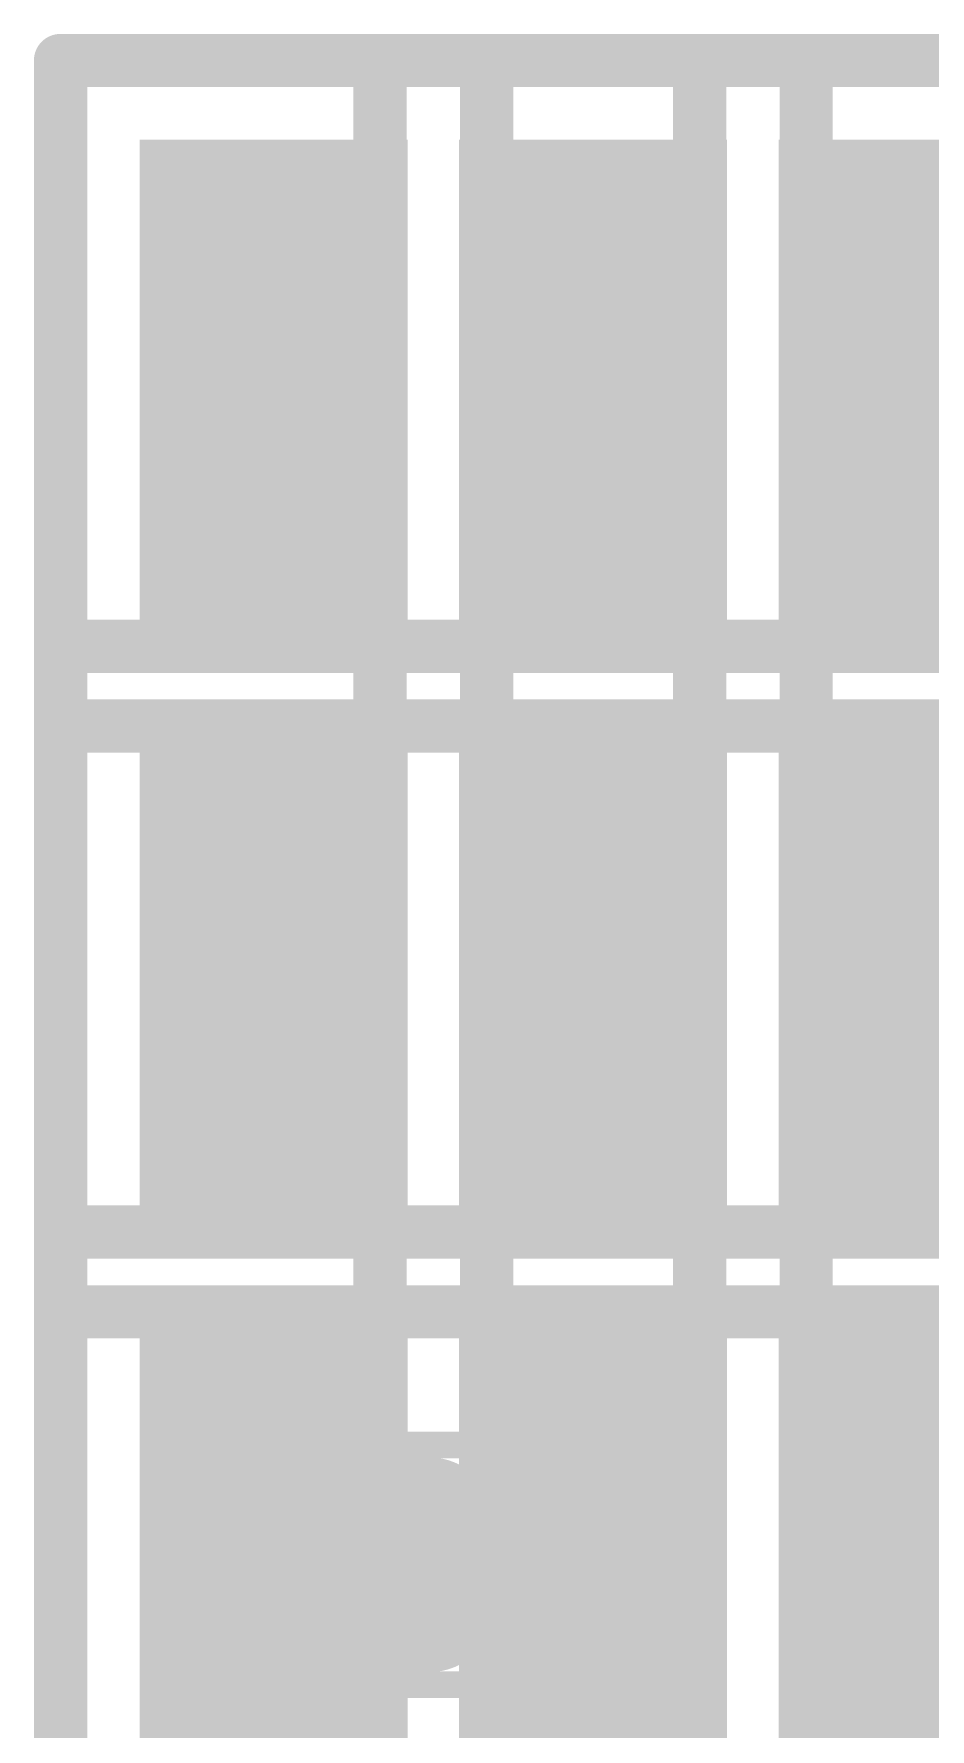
# Model space of a CAD drawing. Header units: millimetres. Extents: x 169 to 355, y 129 to 253.
# Drawn here: x 199.175 to 200.858, y 148.691 to 151.875 of the extents above; entities that cross this region are included whole.
import ezdxf

# ---------------------------------------------------------------- set-up
doc = ezdxf.new("R2010")
doc.units = ezdxf.units.MM
for name, color, linetype in [('BottomLayer', 5, 'Continuous'), ('BottomPaste', 16, 'Continuous'), ('BottomSolder', 6, 'Continuous'), ('Mechanical1', 6, 'Continuous'), ('Mechanical15', 56, 'Continuous'), ('TopLayer', 1, 'Continuous'), ('TopPaste', 8, 'Continuous'), ('TopSolder', 216, 'Continuous')]:
    doc.layers.add(name, color=color, linetype=linetype)

# ---------------------------------------------------------------- blocks, each defined once
blk = doc.blocks.new('R0201________B_252')
at = {"layer": 'BottomLayer'}
for points in [[(-0.075, -0.15), (-0.075, 0.15), (-0.375, -0.15), (-0.375, 0.15)], [(0.375, -0.15), (0.375, 0.15), (0.075, -0.15), (0.075, 0.15)]]:
    blk.add_solid(points, dxfattribs=at)
at = {"layer": 'BottomPaste'}
for points in [[(-0.075, -0.15), (-0.075, 0.15), (-0.375, -0.15), (-0.375, 0.15)], [(0.375, -0.15), (0.375, 0.15), (0.075, -0.15), (0.075, 0.15)]]:
    blk.add_solid(points, dxfattribs=at)
at = {"layer": 'BottomSolder'}
for points in [[(0.0266, -0.2516), (0.0266, 0.2516), (-0.4766, -0.2516), (-0.4766, 0.2516)], [(0.4766, -0.2516), (0.4766, 0.2516), (-0.0266, -0.2516), (-0.0266, 0.2516)]]:
    blk.add_solid(points, dxfattribs=at)
at = {"layer": 'Mechanical1', "const_width": 0.1}
for points in [[(-0.2999, 0.1499), (-0.2999, -0.15)], [(-0.2999, 0.1499), (0.3001, 0.1499)], [(0.3001, 0.1499), (0.3001, -0.15)], [(-0.2999, -0.15), (0.3001, -0.15)]]:
    blk.add_lwpolyline(points, dxfattribs=at)
at = {"layer": 'Mechanical1', "const_width": 0.05}
for points in [[(-0.3249, 0.1499, 1), (-0.2749, 0.1499, 1)], [(-0.3249, 0.1499, 1), (-0.2749, 0.1499, 1)], [(0.2751, 0.1499, 1), (0.3251, 0.1499, 1)], [(0.2751, 0.1499, 1), (0.3251, 0.1499, 1)], [(-0.3249, -0.15, 1), (-0.2749, -0.15, 1)], [(-0.3249, -0.15, 1), (-0.2749, -0.15, 1)], [(0.2751, -0.15, 1), (0.3251, -0.15, 1)], [(0.2751, -0.15, 1), (0.3251, -0.15, 1)]]:
    blk.add_lwpolyline(points, format="xyb", close=True, dxfattribs=at)
at = {"layer": 'Mechanical15', "const_width": 0.1}
for points in [[(-0.625, 0.4), (-0.625, -0.4)], [(-0.625, 0.4), (0.625, 0.4)], [(0.625, 0.4), (0.625, -0.4)], [(0, 0.15), (0, -0.15)], [(-0.15, 0), (0.15, 0)], [(-0.625, -0.4), (0.625, -0.4)]]:
    blk.add_lwpolyline(points, dxfattribs=at)
at = {"layer": 'Mechanical15', "const_width": 0.05}
for points in [[(-0.65, 0.4, 1), (-0.6, 0.4, 1)], [(-0.65, 0.4, 1), (-0.6, 0.4, 1)], [(0.6, 0.4, 1), (0.65, 0.4, 1)], [(0.6, 0.4, 1), (0.65, 0.4, 1)], [(-0.025, 0.15, 1), (0.025, 0.15, 1)], [(-0.175, 0, 1), (-0.125, 0, 1)], [(0.125, 0, 1), (0.175, 0, 1)], [(-0.025, -0.15, 1), (0.025, -0.15, 1)], [(-0.65, -0.4, 1), (-0.6, -0.4, 1)], [(-0.65, -0.4, 1), (-0.6, -0.4, 1)], [(0.6, -0.4, 1), (0.65, -0.4, 1)], [(0.6, -0.4, 1), (0.65, -0.4, 1)]]:
    blk.add_lwpolyline(points, format="xyb", close=True, dxfattribs=at)
blk = doc.blocks.new('R0201________B_253')
at = {"layer": 'BottomLayer'}
for points in [[(-0.075, -0.15), (-0.075, 0.15), (-0.375, -0.15), (-0.375, 0.15)], [(0.375, -0.15), (0.375, 0.15), (0.075, -0.15), (0.075, 0.15)]]:
    blk.add_solid(points, dxfattribs=at)
at = {"layer": 'BottomPaste'}
for points in [[(-0.075, -0.15), (-0.075, 0.15), (-0.375, -0.15), (-0.375, 0.15)], [(0.375, -0.15), (0.375, 0.15), (0.075, -0.15), (0.075, 0.15)]]:
    blk.add_solid(points, dxfattribs=at)
at = {"layer": 'BottomSolder'}
for points in [[(0.0266, -0.2516), (0.0266, 0.2516), (-0.4766, -0.2516), (-0.4766, 0.2516)], [(0.4766, -0.2516), (0.4766, 0.2516), (-0.0266, -0.2516), (-0.0266, 0.2516)]]:
    blk.add_solid(points, dxfattribs=at)
at = {"layer": 'Mechanical1', "const_width": 0.1}
for points in [[(-0.2999, 0.1499), (-0.2999, -0.15)], [(-0.2999, 0.1499), (0.3001, 0.1499)], [(0.3001, 0.1499), (0.3001, -0.15)], [(-0.2999, -0.15), (0.3001, -0.15)]]:
    blk.add_lwpolyline(points, dxfattribs=at)
at = {"layer": 'Mechanical1', "const_width": 0.05}
for points in [[(-0.3249, 0.1499, 1), (-0.2749, 0.1499, 1)], [(-0.3249, 0.1499, 1), (-0.2749, 0.1499, 1)], [(0.2751, 0.1499, 1), (0.3251, 0.1499, 1)], [(0.2751, 0.1499, 1), (0.3251, 0.1499, 1)], [(-0.3249, -0.15, 1), (-0.2749, -0.15, 1)], [(-0.3249, -0.15, 1), (-0.2749, -0.15, 1)], [(0.2751, -0.15, 1), (0.3251, -0.15, 1)], [(0.2751, -0.15, 1), (0.3251, -0.15, 1)]]:
    blk.add_lwpolyline(points, format="xyb", close=True, dxfattribs=at)
at = {"layer": 'Mechanical15', "const_width": 0.1}
for points in [[(-0.625, 0.4), (-0.625, -0.4)], [(-0.625, 0.4), (0.625, 0.4)], [(0.625, 0.4), (0.625, -0.4)], [(0, 0.15), (0, -0.15)], [(-0.15, 0), (0.15, 0)], [(-0.625, -0.4), (0.625, -0.4)]]:
    blk.add_lwpolyline(points, dxfattribs=at)
at = {"layer": 'Mechanical15', "const_width": 0.05}
for points in [[(-0.65, 0.4, 1), (-0.6, 0.4, 1)], [(-0.65, 0.4, 1), (-0.6, 0.4, 1)], [(0.6, 0.4, 1), (0.65, 0.4, 1)], [(0.6, 0.4, 1), (0.65, 0.4, 1)], [(-0.025, 0.15, 1), (0.025, 0.15, 1)], [(-0.175, 0, 1), (-0.125, 0, 1)], [(0.125, 0, 1), (0.175, 0, 1)], [(-0.025, -0.15, 1), (0.025, -0.15, 1)], [(-0.65, -0.4, 1), (-0.6, -0.4, 1)], [(-0.65, -0.4, 1), (-0.6, -0.4, 1)], [(0.6, -0.4, 1), (0.65, -0.4, 1)], [(0.6, -0.4, 1), (0.65, -0.4, 1)]]:
    blk.add_lwpolyline(points, format="xyb", close=True, dxfattribs=at)
blk = doc.blocks.new('R0201________B_262')
at = {"layer": 'BottomLayer'}
for points in [[(-0.075, -0.15), (-0.075, 0.15), (-0.375, -0.15), (-0.375, 0.15)], [(0.375, -0.15), (0.375, 0.15), (0.075, -0.15), (0.075, 0.15)]]:
    blk.add_solid(points, dxfattribs=at)
at = {"layer": 'BottomPaste'}
for points in [[(-0.075, -0.15), (-0.075, 0.15), (-0.375, -0.15), (-0.375, 0.15)], [(0.375, -0.15), (0.375, 0.15), (0.075, -0.15), (0.075, 0.15)]]:
    blk.add_solid(points, dxfattribs=at)
at = {"layer": 'BottomSolder'}
for points in [[(0.0266, -0.2516), (0.0266, 0.2516), (-0.4766, -0.2516), (-0.4766, 0.2516)], [(0.4766, -0.2516), (0.4766, 0.2516), (-0.0266, -0.2516), (-0.0266, 0.2516)]]:
    blk.add_solid(points, dxfattribs=at)
at = {"layer": 'Mechanical1', "const_width": 0.1}
for points in [[(-0.2999, 0.1499), (-0.2999, -0.15)], [(-0.2999, 0.1499), (0.3001, 0.1499)], [(0.3001, 0.1499), (0.3001, -0.15)], [(-0.2999, -0.15), (0.3001, -0.15)]]:
    blk.add_lwpolyline(points, dxfattribs=at)
at = {"layer": 'Mechanical1', "const_width": 0.05}
for points in [[(-0.3249, 0.1499, 1), (-0.2749, 0.1499, 1)], [(-0.3249, 0.1499, 1), (-0.2749, 0.1499, 1)], [(0.2751, 0.1499, 1), (0.3251, 0.1499, 1)], [(0.2751, 0.1499, 1), (0.3251, 0.1499, 1)], [(-0.3249, -0.15, 1), (-0.2749, -0.15, 1)], [(-0.3249, -0.15, 1), (-0.2749, -0.15, 1)], [(0.2751, -0.15, 1), (0.3251, -0.15, 1)], [(0.2751, -0.15, 1), (0.3251, -0.15, 1)]]:
    blk.add_lwpolyline(points, format="xyb", close=True, dxfattribs=at)
at = {"layer": 'Mechanical15', "const_width": 0.1}
for points in [[(-0.625, 0.4), (-0.625, -0.4)], [(-0.625, 0.4), (0.625, 0.4)], [(0.625, 0.4), (0.625, -0.4)], [(0, 0.15), (0, -0.15)], [(-0.15, 0), (0.15, 0)], [(-0.625, -0.4), (0.625, -0.4)]]:
    blk.add_lwpolyline(points, dxfattribs=at)
at = {"layer": 'Mechanical15', "const_width": 0.05}
for points in [[(-0.65, 0.4, 1), (-0.6, 0.4, 1)], [(-0.65, 0.4, 1), (-0.6, 0.4, 1)], [(0.6, 0.4, 1), (0.65, 0.4, 1)], [(0.6, 0.4, 1), (0.65, 0.4, 1)], [(-0.025, 0.15, 1), (0.025, 0.15, 1)], [(-0.175, 0, 1), (-0.125, 0, 1)], [(0.125, 0, 1), (0.175, 0, 1)], [(-0.025, -0.15, 1), (0.025, -0.15, 1)], [(-0.65, -0.4, 1), (-0.6, -0.4, 1)], [(-0.65, -0.4, 1), (-0.6, -0.4, 1)], [(0.6, -0.4, 1), (0.65, -0.4, 1)], [(0.6, -0.4, 1), (0.65, -0.4, 1)]]:
    blk.add_lwpolyline(points, format="xyb", close=True, dxfattribs=at)
blk = doc.blocks.new('R0201________B_273')
at = {"layer": 'BottomLayer'}
for points in [[(-0.075, -0.15), (-0.075, 0.15), (-0.375, -0.15), (-0.375, 0.15)], [(0.375, -0.15), (0.375, 0.15), (0.075, -0.15), (0.075, 0.15)]]:
    blk.add_solid(points, dxfattribs=at)
at = {"layer": 'BottomPaste'}
for points in [[(-0.075, -0.15), (-0.075, 0.15), (-0.375, -0.15), (-0.375, 0.15)], [(0.375, -0.15), (0.375, 0.15), (0.075, -0.15), (0.075, 0.15)]]:
    blk.add_solid(points, dxfattribs=at)
at = {"layer": 'BottomSolder'}
for points in [[(0.0266, -0.2516), (0.0266, 0.2516), (-0.4766, -0.2516), (-0.4766, 0.2516)], [(0.4766, -0.2516), (0.4766, 0.2516), (-0.0266, -0.2516), (-0.0266, 0.2516)]]:
    blk.add_solid(points, dxfattribs=at)
at = {"layer": 'Mechanical1', "const_width": 0.1}
for points in [[(-0.2999, 0.1499), (-0.2999, -0.15)], [(-0.2999, 0.1499), (0.3001, 0.1499)], [(0.3001, 0.1499), (0.3001, -0.15)], [(-0.2999, -0.15), (0.3001, -0.15)]]:
    blk.add_lwpolyline(points, dxfattribs=at)
at = {"layer": 'Mechanical1', "const_width": 0.05}
for points in [[(-0.3249, 0.1499, 1), (-0.2749, 0.1499, 1)], [(-0.3249, 0.1499, 1), (-0.2749, 0.1499, 1)], [(0.2751, 0.1499, 1), (0.3251, 0.1499, 1)], [(0.2751, 0.1499, 1), (0.3251, 0.1499, 1)], [(-0.3249, -0.15, 1), (-0.2749, -0.15, 1)], [(-0.3249, -0.15, 1), (-0.2749, -0.15, 1)], [(0.2751, -0.15, 1), (0.3251, -0.15, 1)], [(0.2751, -0.15, 1), (0.3251, -0.15, 1)]]:
    blk.add_lwpolyline(points, format="xyb", close=True, dxfattribs=at)
at = {"layer": 'Mechanical15', "const_width": 0.1}
for points in [[(-0.625, 0.4), (-0.625, -0.4)], [(-0.625, 0.4), (0.625, 0.4)], [(0.625, 0.4), (0.625, -0.4)], [(0, 0.15), (0, -0.15)], [(-0.15, 0), (0.15, 0)], [(-0.625, -0.4), (0.625, -0.4)]]:
    blk.add_lwpolyline(points, dxfattribs=at)
at = {"layer": 'Mechanical15', "const_width": 0.05}
for points in [[(-0.65, 0.4, 1), (-0.6, 0.4, 1)], [(-0.65, 0.4, 1), (-0.6, 0.4, 1)], [(0.6, 0.4, 1), (0.65, 0.4, 1)], [(0.6, 0.4, 1), (0.65, 0.4, 1)], [(-0.025, 0.15, 1), (0.025, 0.15, 1)], [(-0.175, 0, 1), (-0.125, 0, 1)], [(0.125, 0, 1), (0.175, 0, 1)], [(-0.025, -0.15, 1), (0.025, -0.15, 1)], [(-0.65, -0.4, 1), (-0.6, -0.4, 1)], [(-0.65, -0.4, 1), (-0.6, -0.4, 1)], [(0.6, -0.4, 1), (0.65, -0.4, 1)], [(0.6, -0.4, 1), (0.65, -0.4, 1)]]:
    blk.add_lwpolyline(points, format="xyb", close=True, dxfattribs=at)
blk = doc.blocks.new('R0201________B_274')
at = {"layer": 'BottomLayer'}
for points in [[(-0.075, -0.15), (-0.075, 0.15), (-0.375, -0.15), (-0.375, 0.15)], [(0.375, -0.15), (0.375, 0.15), (0.075, -0.15), (0.075, 0.15)]]:
    blk.add_solid(points, dxfattribs=at)
at = {"layer": 'BottomPaste'}
for points in [[(-0.075, -0.15), (-0.075, 0.15), (-0.375, -0.15), (-0.375, 0.15)], [(0.375, -0.15), (0.375, 0.15), (0.075, -0.15), (0.075, 0.15)]]:
    blk.add_solid(points, dxfattribs=at)
at = {"layer": 'BottomSolder'}
for points in [[(0.0266, -0.2516), (0.0266, 0.2516), (-0.4766, -0.2516), (-0.4766, 0.2516)], [(0.4766, -0.2516), (0.4766, 0.2516), (-0.0266, -0.2516), (-0.0266, 0.2516)]]:
    blk.add_solid(points, dxfattribs=at)
at = {"layer": 'Mechanical1', "const_width": 0.1}
for points in [[(-0.2999, 0.1499), (-0.2999, -0.15)], [(-0.2999, 0.1499), (0.3001, 0.1499)], [(0.3001, 0.1499), (0.3001, -0.15)], [(-0.2999, -0.15), (0.3001, -0.15)]]:
    blk.add_lwpolyline(points, dxfattribs=at)
at = {"layer": 'Mechanical1', "const_width": 0.05}
for points in [[(-0.3249, 0.1499, 1), (-0.2749, 0.1499, 1)], [(-0.3249, 0.1499, 1), (-0.2749, 0.1499, 1)], [(0.2751, 0.1499, 1), (0.3251, 0.1499, 1)], [(0.2751, 0.1499, 1), (0.3251, 0.1499, 1)], [(-0.3249, -0.15, 1), (-0.2749, -0.15, 1)], [(-0.3249, -0.15, 1), (-0.2749, -0.15, 1)], [(0.2751, -0.15, 1), (0.3251, -0.15, 1)], [(0.2751, -0.15, 1), (0.3251, -0.15, 1)]]:
    blk.add_lwpolyline(points, format="xyb", close=True, dxfattribs=at)
at = {"layer": 'Mechanical15', "const_width": 0.1}
for points in [[(-0.625, 0.4), (-0.625, -0.4)], [(-0.625, 0.4), (0.625, 0.4)], [(0.625, 0.4), (0.625, -0.4)], [(0, 0.15), (0, -0.15)], [(-0.15, 0), (0.15, 0)], [(-0.625, -0.4), (0.625, -0.4)]]:
    blk.add_lwpolyline(points, dxfattribs=at)
at = {"layer": 'Mechanical15', "const_width": 0.05}
for points in [[(-0.65, 0.4, 1), (-0.6, 0.4, 1)], [(-0.65, 0.4, 1), (-0.6, 0.4, 1)], [(0.6, 0.4, 1), (0.65, 0.4, 1)], [(0.6, 0.4, 1), (0.65, 0.4, 1)], [(-0.025, 0.15, 1), (0.025, 0.15, 1)], [(-0.175, 0, 1), (-0.125, 0, 1)], [(0.125, 0, 1), (0.175, 0, 1)], [(-0.025, -0.15, 1), (0.025, -0.15, 1)], [(-0.65, -0.4, 1), (-0.6, -0.4, 1)], [(-0.65, -0.4, 1), (-0.6, -0.4, 1)], [(0.6, -0.4, 1), (0.65, -0.4, 1)], [(0.6, -0.4, 1), (0.65, -0.4, 1)]]:
    blk.add_lwpolyline(points, format="xyb", close=True, dxfattribs=at)
blk = doc.blocks.new('R0201________B_302')
at = {"layer": 'BottomLayer'}
for points in [[(-0.075, -0.15), (-0.075, 0.15), (-0.375, -0.15), (-0.375, 0.15)], [(0.375, -0.15), (0.375, 0.15), (0.075, -0.15), (0.075, 0.15)]]:
    blk.add_solid(points, dxfattribs=at)
at = {"layer": 'BottomPaste'}
for points in [[(-0.075, -0.15), (-0.075, 0.15), (-0.375, -0.15), (-0.375, 0.15)], [(0.375, -0.15), (0.375, 0.15), (0.075, -0.15), (0.075, 0.15)]]:
    blk.add_solid(points, dxfattribs=at)
at = {"layer": 'BottomSolder'}
for points in [[(0.0266, -0.2516), (0.0266, 0.2516), (-0.4766, -0.2516), (-0.4766, 0.2516)], [(0.4766, -0.2516), (0.4766, 0.2516), (-0.0266, -0.2516), (-0.0266, 0.2516)]]:
    blk.add_solid(points, dxfattribs=at)
at = {"layer": 'Mechanical1', "const_width": 0.1}
for points in [[(-0.2999, 0.1499), (-0.2999, -0.15)], [(-0.2999, 0.1499), (0.3001, 0.1499)], [(0.3001, 0.1499), (0.3001, -0.15)], [(-0.2999, -0.15), (0.3001, -0.15)]]:
    blk.add_lwpolyline(points, dxfattribs=at)
at = {"layer": 'Mechanical1', "const_width": 0.05}
for points in [[(-0.3249, 0.1499, 1), (-0.2749, 0.1499, 1)], [(-0.3249, 0.1499, 1), (-0.2749, 0.1499, 1)], [(0.2751, 0.1499, 1), (0.3251, 0.1499, 1)], [(0.2751, 0.1499, 1), (0.3251, 0.1499, 1)], [(-0.3249, -0.15, 1), (-0.2749, -0.15, 1)], [(-0.3249, -0.15, 1), (-0.2749, -0.15, 1)], [(0.2751, -0.15, 1), (0.3251, -0.15, 1)], [(0.2751, -0.15, 1), (0.3251, -0.15, 1)]]:
    blk.add_lwpolyline(points, format="xyb", close=True, dxfattribs=at)
at = {"layer": 'Mechanical15', "const_width": 0.1}
for points in [[(-0.625, 0.4), (-0.625, -0.4)], [(-0.625, 0.4), (0.625, 0.4)], [(0.625, 0.4), (0.625, -0.4)], [(0, 0.15), (0, -0.15)], [(-0.15, 0), (0.15, 0)], [(-0.625, -0.4), (0.625, -0.4)]]:
    blk.add_lwpolyline(points, dxfattribs=at)
at = {"layer": 'Mechanical15', "const_width": 0.05}
for points in [[(-0.65, 0.4, 1), (-0.6, 0.4, 1)], [(-0.65, 0.4, 1), (-0.6, 0.4, 1)], [(0.6, 0.4, 1), (0.65, 0.4, 1)], [(0.6, 0.4, 1), (0.65, 0.4, 1)], [(-0.025, 0.15, 1), (0.025, 0.15, 1)], [(-0.175, 0, 1), (-0.125, 0, 1)], [(0.125, 0, 1), (0.175, 0, 1)], [(-0.025, -0.15, 1), (0.025, -0.15, 1)], [(-0.65, -0.4, 1), (-0.6, -0.4, 1)], [(-0.65, -0.4, 1), (-0.6, -0.4, 1)], [(0.6, -0.4, 1), (0.65, -0.4, 1)], [(0.6, -0.4, 1), (0.65, -0.4, 1)]]:
    blk.add_lwpolyline(points, format="xyb", close=True, dxfattribs=at)
blk = doc.blocks.new('R0201________B_303')
at = {"layer": 'BottomLayer'}
for points in [[(-0.075, -0.15), (-0.075, 0.15), (-0.375, -0.15), (-0.375, 0.15)], [(0.375, -0.15), (0.375, 0.15), (0.075, -0.15), (0.075, 0.15)]]:
    blk.add_solid(points, dxfattribs=at)
at = {"layer": 'BottomPaste'}
for points in [[(-0.075, -0.15), (-0.075, 0.15), (-0.375, -0.15), (-0.375, 0.15)], [(0.375, -0.15), (0.375, 0.15), (0.075, -0.15), (0.075, 0.15)]]:
    blk.add_solid(points, dxfattribs=at)
at = {"layer": 'BottomSolder'}
for points in [[(0.0266, -0.2516), (0.0266, 0.2516), (-0.4766, -0.2516), (-0.4766, 0.2516)], [(0.4766, -0.2516), (0.4766, 0.2516), (-0.0266, -0.2516), (-0.0266, 0.2516)]]:
    blk.add_solid(points, dxfattribs=at)
at = {"layer": 'Mechanical1', "const_width": 0.1}
for points in [[(-0.2999, 0.1499), (-0.2999, -0.15)], [(-0.2999, 0.1499), (0.3001, 0.1499)], [(0.3001, 0.1499), (0.3001, -0.15)], [(-0.2999, -0.15), (0.3001, -0.15)]]:
    blk.add_lwpolyline(points, dxfattribs=at)
at = {"layer": 'Mechanical1', "const_width": 0.05}
for points in [[(-0.3249, 0.1499, 1), (-0.2749, 0.1499, 1)], [(-0.3249, 0.1499, 1), (-0.2749, 0.1499, 1)], [(0.2751, 0.1499, 1), (0.3251, 0.1499, 1)], [(0.2751, 0.1499, 1), (0.3251, 0.1499, 1)], [(-0.3249, -0.15, 1), (-0.2749, -0.15, 1)], [(-0.3249, -0.15, 1), (-0.2749, -0.15, 1)], [(0.2751, -0.15, 1), (0.3251, -0.15, 1)], [(0.2751, -0.15, 1), (0.3251, -0.15, 1)]]:
    blk.add_lwpolyline(points, format="xyb", close=True, dxfattribs=at)
at = {"layer": 'Mechanical15', "const_width": 0.1}
for points in [[(-0.625, 0.4), (-0.625, -0.4)], [(-0.625, 0.4), (0.625, 0.4)], [(0.625, 0.4), (0.625, -0.4)], [(0, 0.15), (0, -0.15)], [(-0.15, 0), (0.15, 0)], [(-0.625, -0.4), (0.625, -0.4)]]:
    blk.add_lwpolyline(points, dxfattribs=at)
at = {"layer": 'Mechanical15', "const_width": 0.05}
for points in [[(-0.65, 0.4, 1), (-0.6, 0.4, 1)], [(-0.65, 0.4, 1), (-0.6, 0.4, 1)], [(0.6, 0.4, 1), (0.65, 0.4, 1)], [(0.6, 0.4, 1), (0.65, 0.4, 1)], [(-0.025, 0.15, 1), (0.025, 0.15, 1)], [(-0.175, 0, 1), (-0.125, 0, 1)], [(0.125, 0, 1), (0.175, 0, 1)], [(-0.025, -0.15, 1), (0.025, -0.15, 1)], [(-0.65, -0.4, 1), (-0.6, -0.4, 1)], [(-0.65, -0.4, 1), (-0.6, -0.4, 1)], [(0.6, -0.4, 1), (0.65, -0.4, 1)], [(0.6, -0.4, 1), (0.65, -0.4, 1)]]:
    blk.add_lwpolyline(points, format="xyb", close=True, dxfattribs=at)
blk = doc.blocks.new('R0201________B_304')
at = {"layer": 'BottomLayer'}
for points in [[(-0.075, -0.15), (-0.075, 0.15), (-0.375, -0.15), (-0.375, 0.15)], [(0.375, -0.15), (0.375, 0.15), (0.075, -0.15), (0.075, 0.15)]]:
    blk.add_solid(points, dxfattribs=at)
at = {"layer": 'BottomPaste'}
for points in [[(-0.075, -0.15), (-0.075, 0.15), (-0.375, -0.15), (-0.375, 0.15)], [(0.375, -0.15), (0.375, 0.15), (0.075, -0.15), (0.075, 0.15)]]:
    blk.add_solid(points, dxfattribs=at)
at = {"layer": 'BottomSolder'}
for points in [[(0.0266, -0.2516), (0.0266, 0.2516), (-0.4766, -0.2516), (-0.4766, 0.2516)], [(0.4766, -0.2516), (0.4766, 0.2516), (-0.0266, -0.2516), (-0.0266, 0.2516)]]:
    blk.add_solid(points, dxfattribs=at)
at = {"layer": 'Mechanical1', "const_width": 0.1}
for points in [[(-0.2999, 0.1499), (-0.2999, -0.15)], [(-0.2999, 0.1499), (0.3001, 0.1499)], [(0.3001, 0.1499), (0.3001, -0.15)], [(-0.2999, -0.15), (0.3001, -0.15)]]:
    blk.add_lwpolyline(points, dxfattribs=at)
at = {"layer": 'Mechanical1', "const_width": 0.05}
for points in [[(-0.3249, 0.1499, 1), (-0.2749, 0.1499, 1)], [(-0.3249, 0.1499, 1), (-0.2749, 0.1499, 1)], [(0.2751, 0.1499, 1), (0.3251, 0.1499, 1)], [(0.2751, 0.1499, 1), (0.3251, 0.1499, 1)], [(-0.3249, -0.15, 1), (-0.2749, -0.15, 1)], [(-0.3249, -0.15, 1), (-0.2749, -0.15, 1)], [(0.2751, -0.15, 1), (0.3251, -0.15, 1)], [(0.2751, -0.15, 1), (0.3251, -0.15, 1)]]:
    blk.add_lwpolyline(points, format="xyb", close=True, dxfattribs=at)
at = {"layer": 'Mechanical15', "const_width": 0.1}
for points in [[(-0.625, 0.4), (-0.625, -0.4)], [(-0.625, 0.4), (0.625, 0.4)], [(0.625, 0.4), (0.625, -0.4)], [(0, 0.15), (0, -0.15)], [(-0.15, 0), (0.15, 0)], [(-0.625, -0.4), (0.625, -0.4)]]:
    blk.add_lwpolyline(points, dxfattribs=at)
at = {"layer": 'Mechanical15', "const_width": 0.05}
for points in [[(-0.65, 0.4, 1), (-0.6, 0.4, 1)], [(-0.65, 0.4, 1), (-0.6, 0.4, 1)], [(0.6, 0.4, 1), (0.65, 0.4, 1)], [(0.6, 0.4, 1), (0.65, 0.4, 1)], [(-0.025, 0.15, 1), (0.025, 0.15, 1)], [(-0.175, 0, 1), (-0.125, 0, 1)], [(0.125, 0, 1), (0.175, 0, 1)], [(-0.025, -0.15, 1), (0.025, -0.15, 1)], [(-0.65, -0.4, 1), (-0.6, -0.4, 1)], [(-0.65, -0.4, 1), (-0.6, -0.4, 1)], [(0.6, -0.4, 1), (0.65, -0.4, 1)], [(0.6, -0.4, 1), (0.65, -0.4, 1)]]:
    blk.add_lwpolyline(points, format="xyb", close=True, dxfattribs=at)
blk = doc.blocks.new('R0201________B_322')
at = {"layer": 'BottomLayer'}
for points in [[(-0.075, -0.15), (-0.075, 0.15), (-0.375, -0.15), (-0.375, 0.15)], [(0.375, -0.15), (0.375, 0.15), (0.075, -0.15), (0.075, 0.15)]]:
    blk.add_solid(points, dxfattribs=at)
at = {"layer": 'BottomPaste'}
for points in [[(-0.075, -0.15), (-0.075, 0.15), (-0.375, -0.15), (-0.375, 0.15)], [(0.375, -0.15), (0.375, 0.15), (0.075, -0.15), (0.075, 0.15)]]:
    blk.add_solid(points, dxfattribs=at)
at = {"layer": 'BottomSolder'}
for points in [[(0.0266, -0.2516), (0.0266, 0.2516), (-0.4766, -0.2516), (-0.4766, 0.2516)], [(0.4766, -0.2516), (0.4766, 0.2516), (-0.0266, -0.2516), (-0.0266, 0.2516)]]:
    blk.add_solid(points, dxfattribs=at)
at = {"layer": 'Mechanical1', "const_width": 0.1}
for points in [[(-0.2999, 0.1499), (-0.2999, -0.15)], [(-0.2999, 0.1499), (0.3001, 0.1499)], [(0.3001, 0.1499), (0.3001, -0.15)], [(-0.2999, -0.15), (0.3001, -0.15)]]:
    blk.add_lwpolyline(points, dxfattribs=at)
at = {"layer": 'Mechanical1', "const_width": 0.05}
for points in [[(-0.3249, 0.1499, 1), (-0.2749, 0.1499, 1)], [(-0.3249, 0.1499, 1), (-0.2749, 0.1499, 1)], [(0.2751, 0.1499, 1), (0.3251, 0.1499, 1)], [(0.2751, 0.1499, 1), (0.3251, 0.1499, 1)], [(-0.3249, -0.15, 1), (-0.2749, -0.15, 1)], [(-0.3249, -0.15, 1), (-0.2749, -0.15, 1)], [(0.2751, -0.15, 1), (0.3251, -0.15, 1)], [(0.2751, -0.15, 1), (0.3251, -0.15, 1)]]:
    blk.add_lwpolyline(points, format="xyb", close=True, dxfattribs=at)
at = {"layer": 'Mechanical15', "const_width": 0.1}
for points in [[(-0.625, 0.4), (-0.625, -0.4)], [(-0.625, 0.4), (0.625, 0.4)], [(0.625, 0.4), (0.625, -0.4)], [(0, 0.15), (0, -0.15)], [(-0.15, 0), (0.15, 0)], [(-0.625, -0.4), (0.625, -0.4)]]:
    blk.add_lwpolyline(points, dxfattribs=at)
at = {"layer": 'Mechanical15', "const_width": 0.05}
for points in [[(-0.65, 0.4, 1), (-0.6, 0.4, 1)], [(-0.65, 0.4, 1), (-0.6, 0.4, 1)], [(0.6, 0.4, 1), (0.65, 0.4, 1)], [(0.6, 0.4, 1), (0.65, 0.4, 1)], [(-0.025, 0.15, 1), (0.025, 0.15, 1)], [(-0.175, 0, 1), (-0.125, 0, 1)], [(0.125, 0, 1), (0.175, 0, 1)], [(-0.025, -0.15, 1), (0.025, -0.15, 1)], [(-0.65, -0.4, 1), (-0.6, -0.4, 1)], [(-0.65, -0.4, 1), (-0.6, -0.4, 1)], [(0.6, -0.4, 1), (0.65, -0.4, 1)], [(0.6, -0.4, 1), (0.65, -0.4, 1)]]:
    blk.add_lwpolyline(points, format="xyb", close=True, dxfattribs=at)
blk = doc.blocks.new('R01005_1591')
at = {"layer": 'Mechanical1', "const_width": 0.05}
for points in [[(0.2001, 0.1001), (-0.1999, 0.1001)], [(-0.1999, 0.1001), (-0.1999, -0.0999)], [(0.2001, 0.1001), (0.2001, -0.0999)], [(0.2001, -0.0999), (-0.1999, -0.0999)]]:
    blk.add_lwpolyline(points, dxfattribs=at)
at = {"layer": 'Mechanical1', "const_width": 0.025}
for points in [[(-0.2124, 0.1001, 1), (-0.1874, 0.1001, 1)], [(-0.2124, 0.1001, 1), (-0.1874, 0.1001, 1)], [(0.1876, 0.1001, 1), (0.2126, 0.1001, 1)], [(0.1876, 0.1001, 1), (0.2126, 0.1001, 1)], [(-0.2124, -0.0999, 1), (-0.1874, -0.0999, 1)], [(-0.2124, -0.0999, 1), (-0.1874, -0.0999, 1)], [(0.1876, -0.0999, 1), (0.2126, -0.0999, 1)], [(0.1876, -0.0999, 1), (0.2126, -0.0999, 1)]]:
    blk.add_lwpolyline(points, format="xyb", close=True, dxfattribs=at)
at = {"layer": 'Mechanical15', "const_width": 0.05}
for points in [[(0.35, 0.225), (-0.35, 0.225)], [(-0.35, 0.225), (-0.35, -0.225)], [(0.35, 0.225), (0.35, -0.225)], [(0, 0.125), (0, -0.125)], [(0.15, 0), (-0.15, 0)], [(0.35, -0.225), (-0.35, -0.225)]]:
    blk.add_lwpolyline(points, dxfattribs=at)
at = {"layer": 'Mechanical15', "const_width": 0.025}
for points in [[(-0.3625, 0.225, 1), (-0.3375, 0.225, 1)], [(-0.3625, 0.225, 1), (-0.3375, 0.225, 1)], [(0.3375, 0.225, 1), (0.3625, 0.225, 1)], [(0.3375, 0.225, 1), (0.3625, 0.225, 1)], [(-0.0125, 0.125, 1), (0.0125, 0.125, 1)], [(-0.1625, 0, 1), (-0.1375, 0, 1)], [(0.1375, 0, 1), (0.1625, 0, 1)], [(-0.0125, -0.125, 1), (0.0125, -0.125, 1)], [(-0.3625, -0.225, 1), (-0.3375, -0.225, 1)], [(-0.3625, -0.225, 1), (-0.3375, -0.225, 1)], [(0.3375, -0.225, 1), (0.3625, -0.225, 1)], [(0.3375, -0.225, 1), (0.3625, -0.225, 1)]]:
    blk.add_lwpolyline(points, format="xyb", close=True, dxfattribs=at)
at = {"layer": 'TopLayer', "const_width": 0.0225}
for points in [[(-0.2287, 0.0775, 1), (-0.2063, 0.0775, 1)], [(-0.0937, 0.0775, 1), (-0.0712, 0.0775, 1)], [(0.0712, 0.0775, 1), (0.0937, 0.0775, 1)], [(0.2063, 0.0775, 1), (0.2287, 0.0775, 1)], [(-0.2287, -0.0775, 1), (-0.2063, -0.0775, 1)], [(-0.0937, -0.0775, 1), (-0.0712, -0.0775, 1)], [(0.0712, -0.0775, 1), (0.0937, -0.0775, 1)], [(0.2063, -0.0775, 1), (0.2287, -0.0775, 1)]]:
    blk.add_lwpolyline(points, format="xyb", close=True, dxfattribs=at)
at = {"layer": 'TopLayer'}
for points in [[(-0.2175, 0.1), (-0.2175, -0.1), (-0.0825, 0.1), (-0.0825, -0.1)], [(0.0825, 0.1), (0.0825, -0.1), (0.2175, 0.1), (0.2175, -0.1)], [(-0.24, 0.0775), (-0.24, -0.0775), (-0.06, 0.0775), (-0.06, -0.0775)], [(0.06, 0.0775), (0.06, -0.0775), (0.24, 0.0775), (0.24, -0.0775)]]:
    blk.add_solid(points, dxfattribs=at)
at = {"layer": 'TopPaste', "const_width": 0.0225}
for points in [[(-0.2287, 0.0775, 1), (-0.2063, 0.0775, 1)], [(-0.0937, 0.0775, 1), (-0.0712, 0.0775, 1)], [(0.0712, 0.0775, 1), (0.0937, 0.0775, 1)], [(0.2063, 0.0775, 1), (0.2287, 0.0775, 1)], [(-0.2287, -0.0775, 1), (-0.2063, -0.0775, 1)], [(-0.0937, -0.0775, 1), (-0.0712, -0.0775, 1)], [(0.0712, -0.0775, 1), (0.0937, -0.0775, 1)], [(0.2063, -0.0775, 1), (0.2287, -0.0775, 1)]]:
    blk.add_lwpolyline(points, format="xyb", close=True, dxfattribs=at)
at = {"layer": 'TopPaste'}
for points in [[(-0.2175, 0.1), (-0.2175, -0.1), (-0.0825, 0.1), (-0.0825, -0.1)], [(0.0825, 0.1), (0.0825, -0.1), (0.2175, 0.1), (0.2175, -0.1)], [(-0.24, 0.0775), (-0.24, -0.0775), (-0.06, 0.0775), (-0.06, -0.0775)], [(0.06, 0.0775), (0.06, -0.0775), (0.24, 0.0775), (0.24, -0.0775)]]:
    blk.add_solid(points, dxfattribs=at)
at = {"layer": 'TopSolder', "const_width": 0.1241}
for points in [[(-0.2795, 0.0775, 1), (-0.1555, 0.0775, 1)], [(-0.1445, 0.0775, 1), (-0.0204, 0.0775, 1)], [(0.0204, 0.0775, 1), (0.1445, 0.0775, 1)], [(0.1555, 0.0775, 1), (0.2795, 0.0775, 1)], [(-0.2795, -0.0775, 1), (-0.1555, -0.0775, 1)], [(-0.1445, -0.0775, 1), (-0.0204, -0.0775, 1)], [(0.0204, -0.0775, 1), (0.1445, -0.0775, 1)], [(0.1555, -0.0775, 1), (0.2795, -0.0775, 1)]]:
    blk.add_lwpolyline(points, format="xyb", close=True, dxfattribs=at)
at = {"layer": 'TopSolder'}
for points in [[(-0.2175, 0.2016), (-0.2175, -0.2016), (-0.0825, 0.2016), (-0.0825, -0.2016)], [(0.0825, 0.2016), (0.0825, -0.2016), (0.2175, 0.2016), (0.2175, -0.2016)], [(-0.3416, 0.0775), (-0.3416, -0.0775), (0.0416, 0.0775), (0.0416, -0.0775)], [(-0.0416, 0.0775), (-0.0416, -0.0775), (0.3416, 0.0775), (0.3416, -0.0775)]]:
    blk.add_solid(points, dxfattribs=at)

msp = doc.modelspace()

# ---------------------------------------------------------------- block references
for name, p, rotation in [('R0201________B_302', (199.625, 151.2), 90), ('R0201________B_303', (200.225, 151.2), 90), ('R0201________B_304', (200.825, 151.2), 90), ('R0201________B_274', (199.625, 150.1), 90), ('R0201________B_273', (200.225, 150.1), 90), ('R0201________B_262', (200.825, 150.1), 90), ('R0201________B_252', (199.625, 149), 90), ('R0201________B_322', (200.225, 149), 90), ('R0201________B_253', (200.825, 149), 90), ('R01005_1591', (200, 149), 180)]:
    msp.add_blockref(name, p, dxfattribs=dict(rotation=rotation))

doc.saveas('drawing.dxf')
